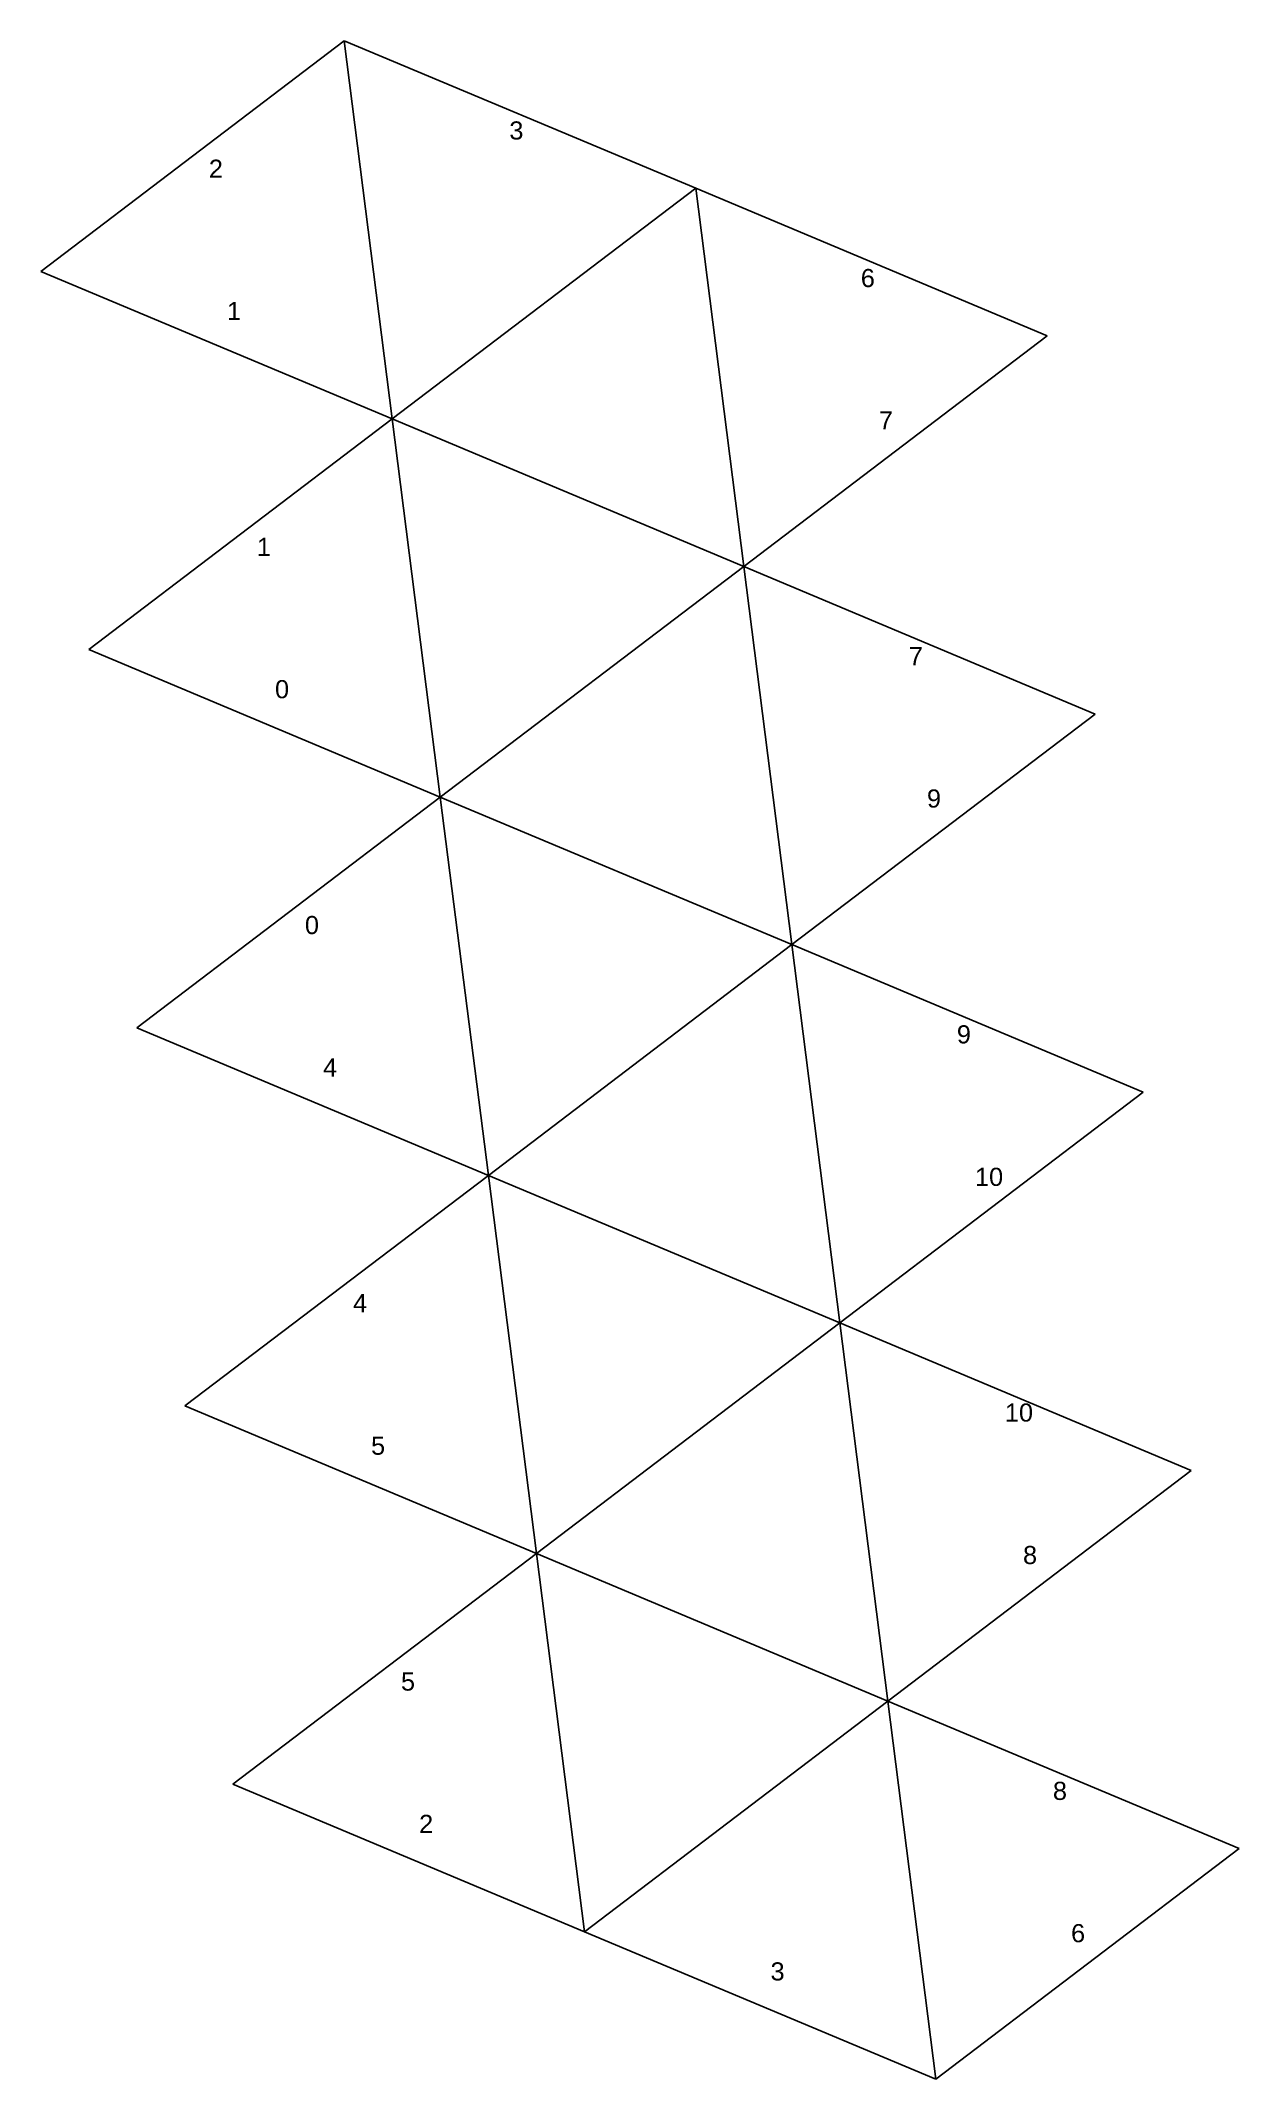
# Model space of a CAD drawing. Extents: x -15 to 51, y -80 to 32.
import ezdxf

# ---------------------------------------------------------------- set-up
doc = ezdxf.new("R2010")
doc.units = 0
doc.styles.get("Standard").update_dxf_attribs({"font": 'arial.ttf'})

msp = doc.modelspace()

# ---------------------------------------------------------------- linework, layer by layer
at = {"color": 0}
for p, q in [((2.05, 32.06), (-14.69, 19.33)), ((21.44, 23.92), (2.05, 32.06)), ((40.83, 15.79), (21.44, 23.92)), ((-14.69, 19.33), (4.7, 11.2)), ((24.09, 3.06), (40.83, 15.79)), ((4.7, 11.2), (-12.04, -1.53)), ((43.48, -5.08), (24.09, 3.06)), ((-12.04, -1.53), (7.35, -9.67)), ((26.74, -17.8), (43.48, -5.08)), ((7.35, -9.67), (-9.39, -22.39)), ((46.13, -25.94), (26.74, -17.8)), ((-9.39, -22.39), (10, -30.53)), ((29.39, -38.66), (46.13, -25.94)), ((10, -30.53), (-6.74, -43.25)), ((48.78, -46.8), (29.39, -38.66)), ((-6.74, -43.25), (12.65, -51.39)), ((32.04, -59.53), (48.78, -46.8)), ((12.65, -51.39), (-4.1, -64.11)), ((51.43, -67.66), (32.04, -59.53)), ((-4.1, -64.11), (15.3, -72.25)), ((34.69, -80.39), (51.43, -67.66)), ((15.3, -72.25), (34.69, -80.39))]:
    msp.add_line(p, q, dxfattribs=at)
at = {"color": 1}
for p, q in [((4.7, 11.2), (2.05, 32.06)), ((2.05, 32.06), (4.7, 11.2)), ((4.7, 11.2), (21.44, 23.92)), ((21.44, 23.92), (4.7, 11.2)), ((24.09, 3.06), (21.44, 23.92)), ((21.44, 23.92), (24.09, 3.06)), ((7.35, -9.67), (4.7, 11.2)), ((4.7, 11.2), (24.09, 3.06)), ((24.09, 3.06), (4.7, 11.2)), ((4.7, 11.2), (7.35, -9.67)), ((7.35, -9.67), (24.09, 3.06)), ((24.09, 3.06), (7.35, -9.67)), ((26.74, -17.8), (24.09, 3.06)), ((24.09, 3.06), (26.74, -17.8)), ((10, -30.53), (7.35, -9.67)), ((26.74, -17.8), (7.35, -9.67)), ((7.35, -9.67), (10, -30.53)), ((7.35, -9.67), (26.74, -17.8)), ((10, -30.53), (26.74, -17.8)), ((26.74, -17.8), (10, -30.53)), ((29.39, -38.66), (26.74, -17.8)), ((26.74, -17.8), (29.39, -38.66)), ((12.65, -51.39), (10, -30.53)), ((29.39, -38.66), (10, -30.53)), ((10, -30.53), (12.65, -51.39)), ((10, -30.53), (29.39, -38.66)), ((12.65, -51.39), (29.39, -38.66)), ((29.39, -38.66), (12.65, -51.39)), ((32.04, -59.53), (29.39, -38.66)), ((29.39, -38.66), (32.04, -59.53)), ((15.3, -72.25), (12.65, -51.39)), ((32.04, -59.53), (12.65, -51.39)), ((12.65, -51.39), (15.3, -72.25)), ((12.65, -51.39), (32.04, -59.53)), ((32.04, -59.53), (15.3, -72.25)), ((15.3, -72.25), (32.04, -59.53)), ((34.69, -80.39), (32.04, -59.53)), ((32.04, -59.53), (34.69, -80.39))]:
    msp.add_line(p, q, dxfattribs=at)

# ---------------------------------------------------------------- texts
for s, p in [('3', (11.16, 26.61)), ('2', (-5.42, 24.5)), ('6', (30.55, 18.47)), ('1', (-4.42, 16.65)), ('7', (31.55, 10.62)), ('1', (-2.77, 3.64)), ('7', (33.2, -2.39)), ('0', (-1.77, -4.21)), ('9', (34.2, -10.24)), ('0', (-0.12, -17.22)), ('9', (35.85, -23.25)), ('4', (0.88, -25.08)), ('10', (36.85, -31.11)), ('4', (2.53, -38.08)), ('10', (38.5, -44.11)), ('5', (3.53, -45.94)), ('8', (39.5, -51.97)), ('5', (5.18, -58.95)), ('8', (41.15, -64.98)), ('2', (6.18, -66.8)), ('6', (42.15, -72.83)), ('3', (25.57, -74.94))]:
    msp.add_text(s, height=1).set_placement(p)

doc.saveas('drawing.dxf')
